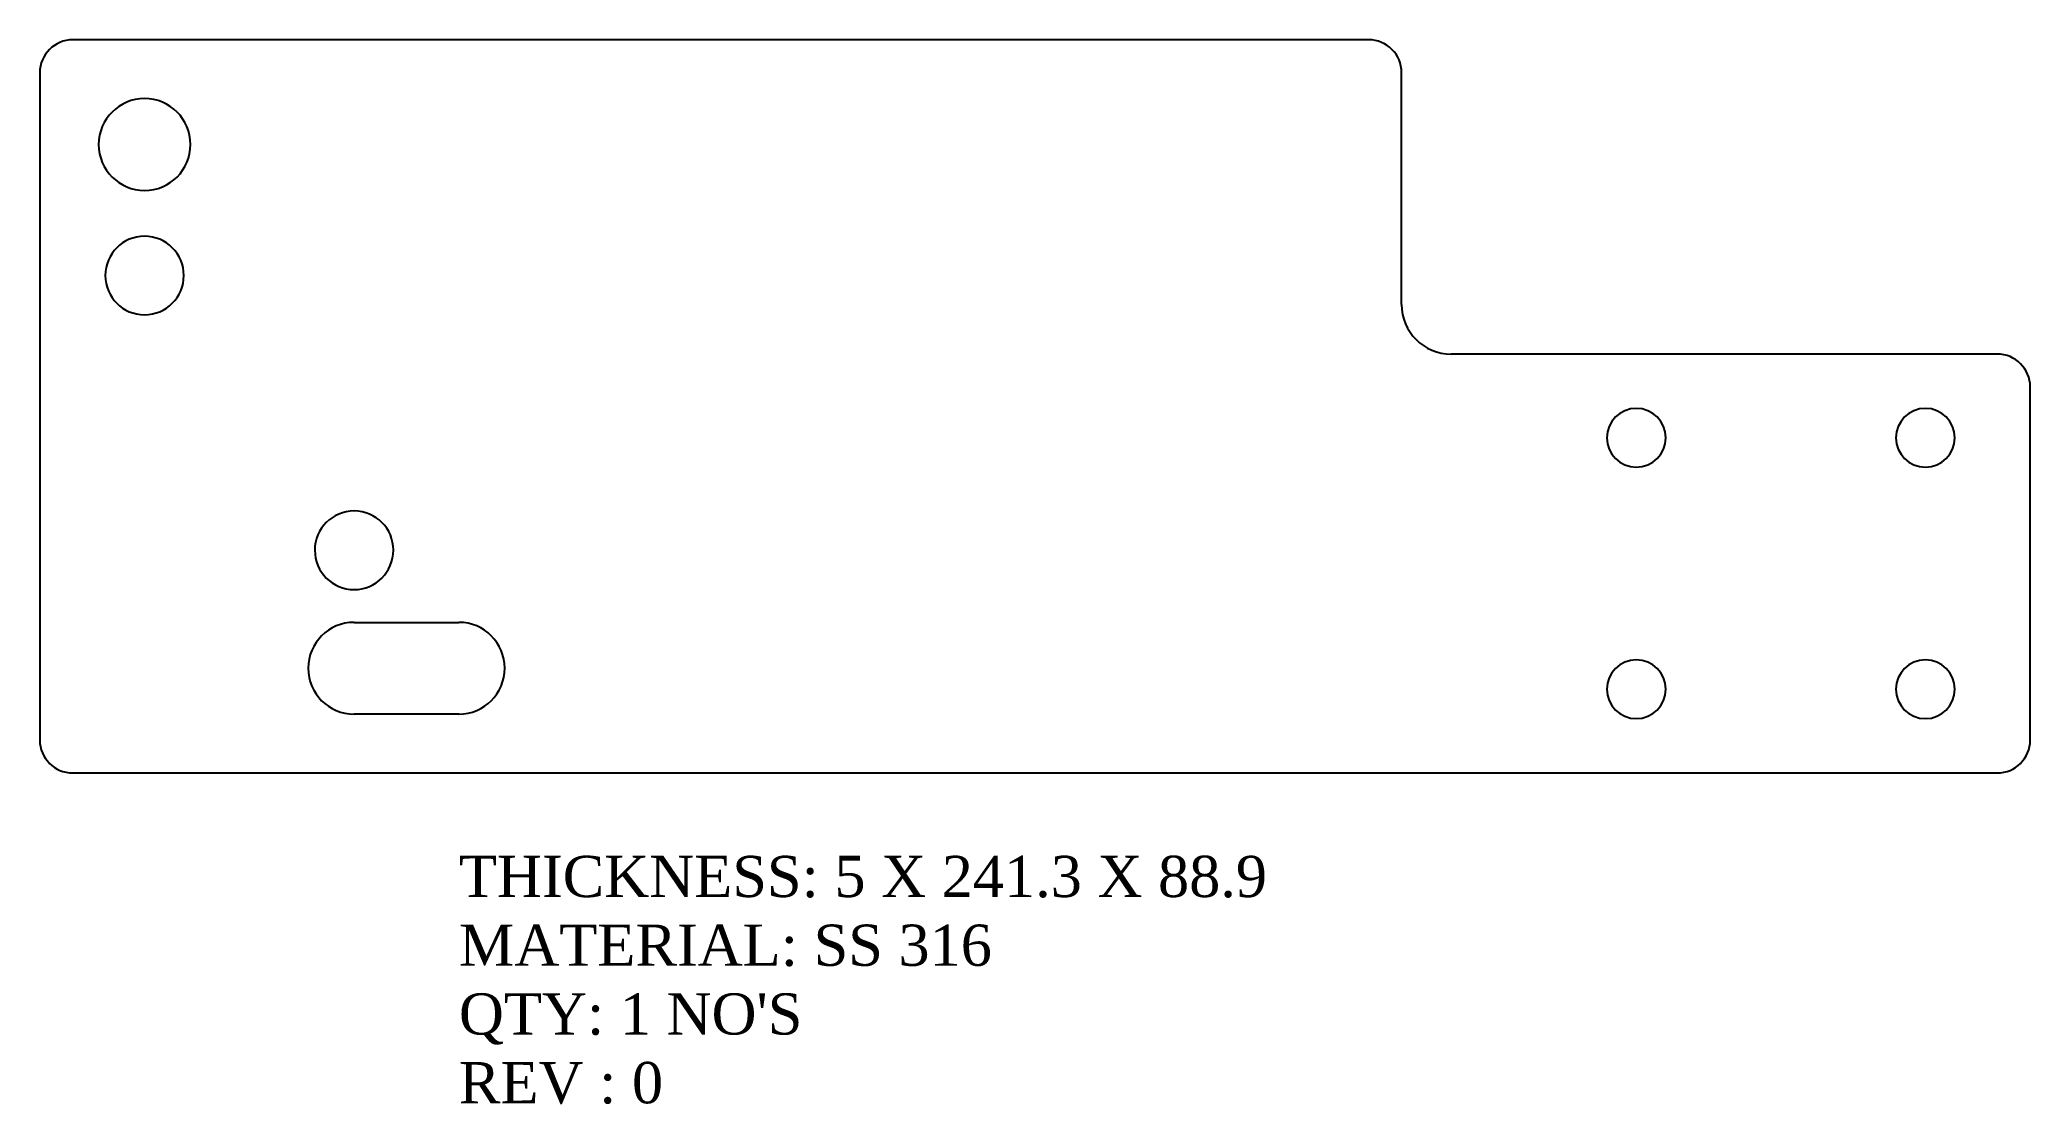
# Model space of a CAD drawing. Header units: inches. Extents: x 2326 to 2567, y -137 to -8.
import ezdxf

# ---------------------------------------------------------------- set-up
doc = ezdxf.new("R2010")
doc.units = ezdxf.units.IN
doc.header["$MEASUREMENT"] = 0
doc.layers.add('LaserCutting', color=3, linetype='Continuous')

msp = doc.modelspace()

# ---------------------------------------------------------------- linework, layer by layer
at = {"layer": 'LaserCutting'}
for p, q in [((2487.23, -7.53), (2330.13, -7.53)), ((2326.13, -11.53), (2326.13, -92.43)), ((2491.23, -39.63), (2491.23, -11.53)), ((2563.43, -45.63), (2497.23, -45.63)), ((2567.43, -92.43), (2567.43, -49.63)), ((2364.23, -78.17), (2376.93, -78.17)), ((2376.93, -89.3), (2364.23, -89.3)), ((2330.13, -96.43), (2563.43, -96.43))]:
    msp.add_line(p, q, dxfattribs=at)
for centre, radius, start, end in [((2330.13, -11.53), 4, 90, 180), ((2487.23, -11.53), 4, 360, 90), ((2338.83, -20.23), 5.57, 360, 180), ((2338.83, -20.23), 5.57, 180, 0), ((2338.83, -36.11), 4.76, 0, 180), ((2338.83, -36.11), 4.76, 180, 0), ((2497.23, -39.63), 6, 180, 270), ((2563.43, -49.63), 4, 360, 90), ((2519.68, -55.79), 3.57, 360, 180), ((2554.73, -55.79), 3.57, 360, 180), ((2519.68, -55.79), 3.57, 180, 0), ((2554.73, -55.79), 3.57, 180, 0), ((2364.23, -69.43), 4.77, 360, 180), ((2364.23, -69.43), 4.76, 180, 0), ((2364.23, -83.73), 5.56, 90, 270), ((2376.93, -83.73), 5.56, 270, 90), ((2519.68, -86.27), 3.57, 360, 180), ((2554.73, -86.27), 3.57, 360, 180), ((2519.68, -86.27), 3.57, 180, 0), ((2554.73, -86.27), 3.57, 180, 0), ((2330.13, -92.43), 4, 180, 270), ((2563.43, -92.43), 4, 270, 0)]:
    msp.add_arc(centre, radius, start, end, dxfattribs=at)

# ---------------------------------------------------------------- texts
at = {"layer": 'LaserCutting', "insert": (2376.94, -106.47), "char_height": 5, "width": 112.2737, "attachment_point": 1}
msp.add_mtext("{\\fTimes New Roman|b0|i0|c0|p18;THICKNESS: 5 X 241.3 X 88.9\\PMATERIAL: SS 316\\PQTY: 1 NO'S\\PREV : 0}", dxfattribs=at)

doc.saveas('drawing.dxf')
